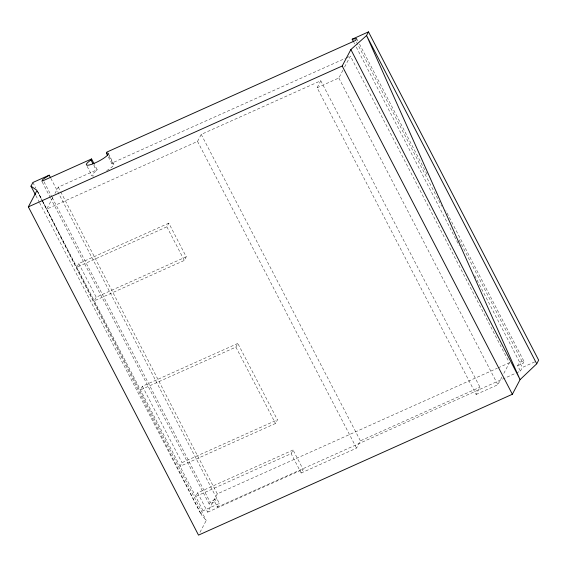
<?xml version="1.0" encoding="UTF-8"?>
<svg xmlns="http://www.w3.org/2000/svg" width="567" height="567" viewBox="0 0 567 567"><rect width="100%" height="100%" fill="white"/><g stroke="black" fill="none" stroke-linecap="round" stroke-linejoin="round"><path stroke-width="0.43" stroke-dasharray="2.83 2.13" d="M52.922 197.337L46.721 209.088L197.536 141.403L201.228 134.4L320.787 80.748L479.951 387.183L476.103 394.483L317.095 87.75L320.787 80.748M54.985 193.418L58.288 187.153L97.148 169.71L94.363 164.331M93.86 175.947A12.368 2.452 -27.4 0 1 96.588 170.78L97.148 169.71M106.674 170.639A12.368 2.452 -27.4 0 0 111.954 163.884L112.521 162.814L345.558 58.224M168.796 223.157L78.778 263.563L76.857 267.213L166.875 226.814L168.796 223.157L186.231 256.794L184.31 260.444L94.292 300.843L96.213 297.193L186.231 256.794M237.814 343.432L142.388 386.262L140.46 389.912L235.886 347.082L237.814 343.432L277.419 419.835L275.491 423.485L180.065 466.315L181.993 462.665L277.419 419.835M317.095 87.75L338.832 77.991L342.964 70.159M344.616 67.026L350.399 56.055L509.407 362.788L503.212 374.539M293.061 450.007L197.635 492.836L195.707 496.486L291.133 453.657L293.061 450.007L303.083 469.348L301.162 472.998L291.133 453.657M50.832 178.314L219.372 503.432L203.064 510.754L201.143 514.404L206.232 520.485L199.733 532.803M209.223 504.141L210.18 502.319L216.58 498.053L214.652 501.703L209.223 504.141L50.803 198.549M197.635 492.836L207.657 512.171L217.296 493.885L497.302 368.224M214.652 501.703L217.445 507.089L219.372 503.432M301.162 472.998L356.544 448.143L360.399 440.835L479.951 387.183M476.103 394.483L497.84 384.731L502.794 375.326M516.381 372.923L520.421 371.116L517.628 365.729L519.556 362.079L524.028 361.47L445.839 210.633M517.628 365.729L523.065 363.291L524.028 361.47M520.421 371.116L522.349 367.459L534.766 361.888M346.366 57.862L350.399 56.055M498.109 367.863L509.407 362.788M217.445 507.089L515.573 373.292M207.657 512.171L303.083 469.348M201.228 134.4L360.399 440.835M357.061 39.371L357.876 40.944M359.499 44.084L427.511 175.281M356.501 41.986L441.615 206.175M459.128 239.954L523.065 363.291M353.808 42.341L354.623 43.914M356.253 47.054L459.284 245.809M474.763 275.661L522.349 367.459M338.832 77.991L497.84 384.731M197.536 141.403L356.544 448.143M235.886 347.082L275.491 423.485M166.875 226.814L184.31 260.444M108.325 153.494L113.903 164.253M108.935 155.89L112.521 162.814M108.368 156.96L111.954 163.884M93.796 165.401L96.588 170.78M87.134 166.344L91.911 175.572M58.288 187.153L60.329 191.079M60.74 191.866L217.296 493.885M44.028 181.794L51.767 196.721M52.171 197.507L210.18 502.319M42.249 182.05L50.392 197.763M78.778 263.563L96.213 297.193M142.388 386.262L181.993 462.665M32.9 182.489L35.749 187.989M37.379 191.129L41.448 198.982M41.859 199.768L203.064 510.754M35.863 195.565L39.116 201.845M39.52 202.632L201.143 514.404L42.631 201.455M37.436 191.185L42.277 200.633L37.429 191.185M42.681 201.427L206.232 520.485"/><path stroke-width="0.85" d="M35.452 194.779L30.972 186.139L32.9 182.489L49.201 175.175L50.428 177.528M353.404 41.554L352.178 39.201L368.486 31.88L538.65 360.144L536.722 363.794L520.081 379.628L512.362 394.263L198.514 535.12L28.35 206.856L37.032 190.392L30.972 186.139M352.178 39.201L356.65 38.584L355.686 40.413L106.943 152.048L106.376 153.118A12.368 2.452 -27.4 0 1 103.655 158.285A12.368 2.452 -27.4 0 1 88.282 165.181A12.368 2.452 -27.4 0 1 91.004 160.014L91.57 158.944L93.959 163.558M28.35 206.856L342.199 66.006L350.874 49.542L366.558 35.537L368.486 31.88M49.201 175.175L42.808 179.441L41.845 181.263L91.57 158.944M536.722 363.794L366.558 35.537L520.081 379.628L350.874 49.542M342.199 66.006L512.362 394.263M106.376 153.118L107.574 155.422M91.004 160.014L93.002 163.863"/></g></svg>
